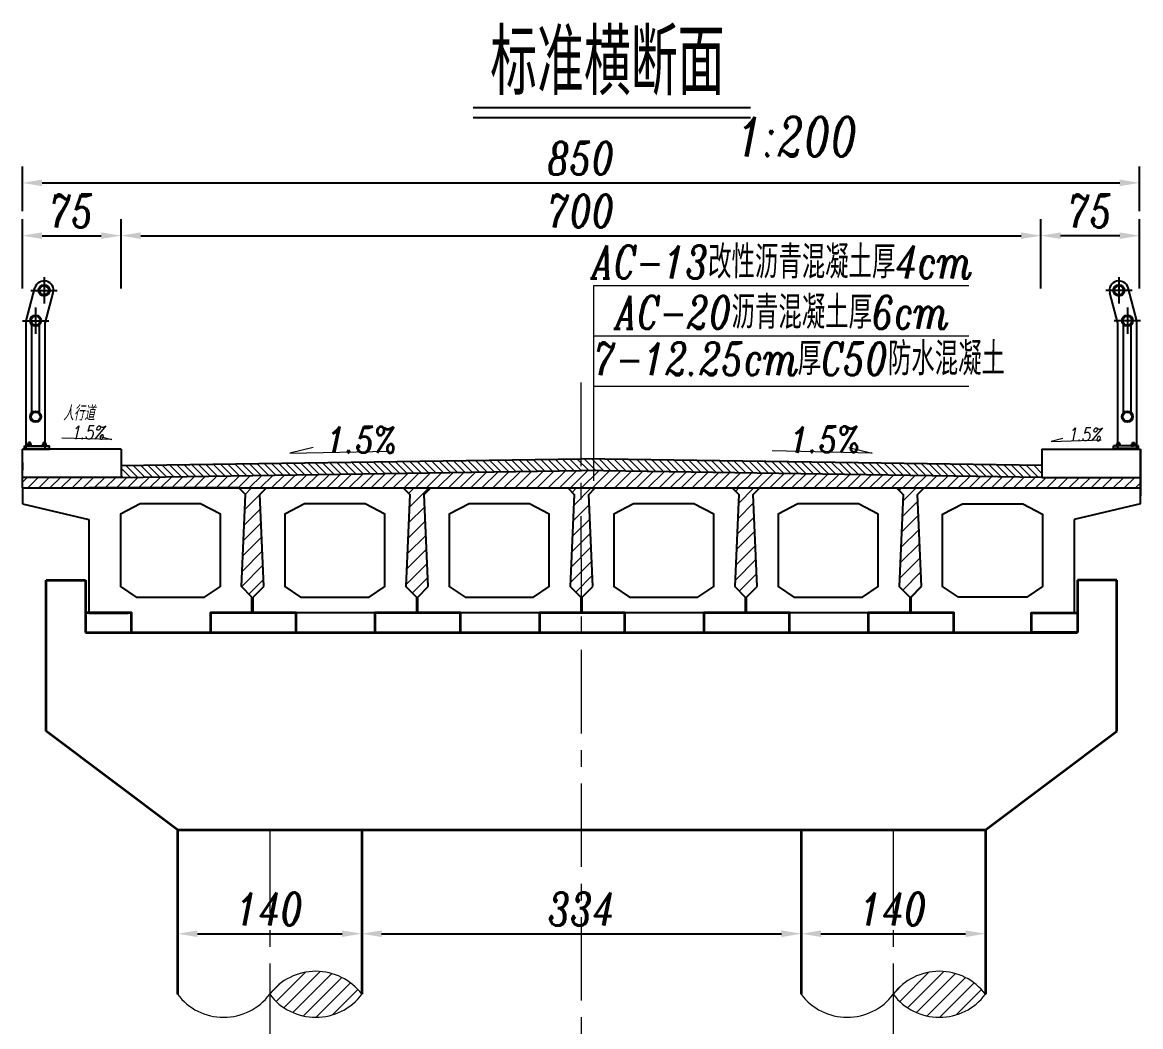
# Model space of a CAD drawing. Header units: millimetres. Extents: x -513 to 23624, y -721 to 12066.
# Drawn here: x 1951.2 to 2036.2, y -530.9 to -454.5 of the extents above; entities that cross this region are included whole.
import ezdxf
from ezdxf.enums import TextEntityAlignment as Align

# ---------------------------------------------------------------- set-up
doc = ezdxf.new("R2010")
doc.units = ezdxf.units.MM
doc.linetypes.add('CENTER', pattern=[50.8, 31.75, -6.35, 6.35, -6.35])
for name, color, linetype in [('C35', 1, 'Continuous'), ('图框', 7, 'Continuous'), ('桥型', 1, 'Continuous')]:
    doc.layers.add(name, color=color, linetype=linetype)
for name, color, linetype, lineweight in [('Dim', 7, 'Continuous', 18), ('填充', 4, 'Continuous', 15), ('标注', 3, 'Continuous', 15), ('结构轮廓', 1, 'Continuous', 35), ('轴线', 2, 'CENTER', 15), ('钢筋', 1, 'Continuous', 35)]:
    doc.layers.add(name, color=color, linetype=linetype, lineweight=lineweight)
doc.styles.add('HH', font='italc1.shx', dxfattribs={"width": 0.75, "oblique": 0.75, "height": 5, "bigfont": 'fsdb.shx'})
doc.styles.get("Standard").update_dxf_attribs({"font": 'italc1.shx', "width": 0.75, "bigfont": 'fsdb.shx'})
doc.styles.add('xdb', font='italc1.shx', dxfattribs={"width": 0.75, "bigfont": 'fsdb.shx'})
doc.dimstyles.new('ISO-25', dxfattribs={"dimtxt": 2.5, "dimasz": 2.5, "dimexe": 1.25, "dimexo": 0.625, "dimtad": 1, "dimdsep": 46, "dimtxsty": 'Standard', "dimcen": 2.5, "dimadec": 0, "dimazin": 0, "dimtfac": 1, "dimtmove": 0, "dimatfit": 3, "dimfxl": 0, "dimarcsym": 0})

# ---------------------------------------------------------------- blocks, each defined once
blk = doc.blocks.new('*D53')
at = {"color": 0, "linetype": 'Continuous', "lineweight": -2, "transparency": 16777216}
for p, q in [((1951.218, -474.734), (1951.218, -469.457)), ((1958.718, -474.734), (1958.718, -469.457)), ((1952.718, -470.707), (1957.218, -470.707))]:
    blk.add_line(p, q, dxfattribs=at)
at = {"color": 0, "linetype": 'Continuous', "transparency": 16777216}
for points in [[(1952.718, -470.457), (1952.718, -470.957), (1951.218, -470.707)], [(1957.218, -470.457), (1957.218, -470.957), (1958.718, -470.707)]]:
    blk.add_solid(points, dxfattribs=at)
at = {"layer": 'Defpoints', "color": 0, "linetype": 'Continuous', "transparency": 16777216}
for p in [(1958.718, -470.707), (1951.218, -475.359), (1958.718, -475.359)]:
    blk.add_point(p, dxfattribs=at)
at = {"color": 0, "linetype": 'Continuous', "transparency": 16777216, "insert": (1954.968, -468.832), "char_height": 2.5, "attachment_point": 5}
blk.add_mtext('75', dxfattribs=at)
blk = doc.blocks.new('*D54')
at = {"color": 0, "linetype": 'Continuous', "lineweight": -2, "transparency": 16777216}
for p, q in [((2028.632, -474.734), (2028.632, -469.457)), ((2036.132, -474.734), (2036.132, -469.457)), ((2034.632, -470.707), (2030.132, -470.707))]:
    blk.add_line(p, q, dxfattribs=at)
at = {"color": 0, "linetype": 'Continuous', "transparency": 16777216}
for points in [[(2030.132, -470.457), (2030.132, -470.957), (2028.632, -470.707)], [(2034.632, -470.457), (2034.632, -470.957), (2036.132, -470.707)]]:
    blk.add_solid(points, dxfattribs=at)
at = {"layer": 'Defpoints', "color": 0, "linetype": 'Continuous', "transparency": 16777216}
for p in [(2028.632, -470.707), (2028.632, -475.359), (2036.132, -475.359)]:
    blk.add_point(p, dxfattribs=at)
at = {"color": 0, "linetype": 'Continuous', "transparency": 16777216, "insert": (2032.382, -468.832), "char_height": 2.5, "attachment_point": 5}
blk.add_mtext('75', dxfattribs=at)
blk = doc.blocks.new('*D55')
at = {"color": 0, "linetype": 'Continuous', "lineweight": -2, "transparency": 16777216}
for p, q in [((1958.718, -474.734), (1958.718, -469.457)), ((2028.632, -474.734), (2028.632, -469.457)), ((1960.218, -470.707), (2027.132, -470.707))]:
    blk.add_line(p, q, dxfattribs=at)
at = {"color": 0, "linetype": 'Continuous', "transparency": 16777216}
for points in [[(1960.218, -470.457), (1960.218, -470.957), (1958.718, -470.707)], [(2027.132, -470.457), (2027.132, -470.957), (2028.632, -470.707)]]:
    blk.add_solid(points, dxfattribs=at)
at = {"layer": 'Defpoints', "color": 0, "linetype": 'Continuous', "transparency": 16777216}
for p in [(2028.632, -470.707), (1958.718, -475.359), (2028.632, -475.359)]:
    blk.add_point(p, dxfattribs=at)
at = {"color": 0, "linetype": 'Continuous', "transparency": 16777216, "insert": (1993.675, -468.832), "char_height": 2.5, "attachment_point": 5}
blk.add_mtext('700', dxfattribs=at)
blk = doc.blocks.new('*D56')
at = {"color": 0, "linetype": 'Continuous', "lineweight": -2, "transparency": 16777216}
for p, q in [((1951.218, -468.832), (1951.218, -465.442)), ((2036.132, -468.832), (2036.132, -465.442)), ((1952.718, -466.692), (2034.632, -466.692))]:
    blk.add_line(p, q, dxfattribs=at)
at = {"color": 0, "linetype": 'Continuous', "transparency": 16777216}
for points in [[(1952.718, -466.442), (1952.718, -466.942), (1951.218, -466.692)], [(2034.632, -466.442), (2034.632, -466.942), (2036.132, -466.692)]]:
    blk.add_solid(points, dxfattribs=at)
at = {"layer": 'Defpoints', "color": 0, "linetype": 'Continuous', "transparency": 16777216}
for p in [(2036.132, -466.692), (1951.218, -469.457), (2036.132, -469.457)]:
    blk.add_point(p, dxfattribs=at)
at = {"color": 0, "linetype": 'Continuous', "transparency": 16777216, "insert": (1993.675, -464.817), "char_height": 2.5, "attachment_point": 5}
blk.add_mtext('850', dxfattribs=at)
blk = doc.blocks.new('*D84')
at = {"color": 0, "linetype": 'Continuous', "lineweight": -2, "transparency": 16777216}
for p, q in [((1963.018, -522.767), (1963.018, -525.036)), ((1977.018, -522.767), (1977.018, -525.036)), ((1964.518, -523.786), (1975.518, -523.786))]:
    blk.add_line(p, q, dxfattribs=at)
at = {"color": 0, "linetype": 'Continuous', "transparency": 16777216}
for points in [[(1964.518, -523.536), (1964.518, -524.036), (1963.018, -523.786)], [(1975.518, -523.536), (1975.518, -524.036), (1977.018, -523.786)]]:
    blk.add_solid(points, dxfattribs=at)
at = {"layer": 'Defpoints', "color": 0, "linetype": 'Continuous', "transparency": 16777216}
for p in [(1963.018, -522.142), (1977.018, -522.142), (1977.018, -523.786)]:
    blk.add_point(p, dxfattribs=at)
at = {"color": 0, "linetype": 'Continuous', "transparency": 16777216, "insert": (1970.018, -521.911), "char_height": 2.5, "attachment_point": 5}
blk.add_mtext('140', dxfattribs=at)
blk = doc.blocks.new('*D85')
at = {"color": 0, "linetype": 'Continuous', "lineweight": -2, "transparency": 16777216}
for p, q in [((2010.418, -522.767), (2010.418, -525.036)), ((2024.418, -522.767), (2024.418, -525.036)), ((2011.918, -523.786), (2022.918, -523.786))]:
    blk.add_line(p, q, dxfattribs=at)
at = {"color": 0, "linetype": 'Continuous', "transparency": 16777216}
for points in [[(2011.918, -523.536), (2011.918, -524.036), (2010.418, -523.786)], [(2022.918, -523.536), (2022.918, -524.036), (2024.418, -523.786)]]:
    blk.add_solid(points, dxfattribs=at)
at = {"layer": 'Defpoints', "color": 0, "linetype": 'Continuous', "transparency": 16777216}
for p in [(2010.418, -522.142), (2024.418, -522.142), (2024.418, -523.786)]:
    blk.add_point(p, dxfattribs=at)
at = {"color": 0, "linetype": 'Continuous', "transparency": 16777216, "insert": (2017.418, -521.911), "char_height": 2.5, "attachment_point": 5}
blk.add_mtext('140', dxfattribs=at)
blk = doc.blocks.new('*D86')
at = {"color": 0, "linetype": 'Continuous', "lineweight": -2, "transparency": 16777216}
for p, q in [((1977.018, -522.767), (1977.018, -525.036)), ((2010.418, -522.767), (2010.418, -525.036)), ((1978.518, -523.786), (2008.918, -523.786))]:
    blk.add_line(p, q, dxfattribs=at)
at = {"color": 0, "linetype": 'Continuous', "transparency": 16777216}
for points in [[(1978.518, -523.536), (1978.518, -524.036), (1977.018, -523.786)], [(2008.918, -523.536), (2008.918, -524.036), (2010.418, -523.786)]]:
    blk.add_solid(points, dxfattribs=at)
at = {"layer": 'Defpoints', "color": 0, "linetype": 'Continuous', "transparency": 16777216}
for p in [(1977.018, -522.142), (2010.418, -522.142), (2010.418, -523.786)]:
    blk.add_point(p, dxfattribs=at)
at = {"color": 0, "linetype": 'Continuous', "transparency": 16777216, "insert": (1993.718, -521.911), "char_height": 2.5, "attachment_point": 5}
blk.add_mtext('334', dxfattribs=at)

msp = doc.modelspace()

# ---------------------------------------------------------------- hatches: boundary and pattern name
at = {"layer": 'Dim'}
h = msp.add_hatch(dxfattribs=at)
h.set_pattern_fill('ANSI31', color=256, scale=0.25, angle=90, style=0)
h.set_pattern_definition([(135, (-3493.82544, -3727.0417), (-0.280633004, -0.280633004), [])])
h.paths.add_polyline_path([(1993.71765, -487.66708), (1958.71765, -488.19208), (1958.71765, -489.09218), (1993.71765, -488.56718)])
h.paths.add_polyline_path([(2003.29637, -487.81076), (1993.71765, -487.66708), (1993.71765, -488.56718), (2003.29637, -488.71086)])
h.paths.add_polyline_path([(2028.71765, -488.19208), (2003.29637, -487.81076), (2003.29637, -488.71086), (2028.71765, -489.09218)])
h = msp.add_hatch(dxfattribs=at)
h.set_pattern_fill('ANSI31', color=256, scale=0.375, style=0)
h.set_pattern_definition([(45, (-3493.82544, -3727.0417), (-0.420949506, 0.420949506), [])])
h.paths.add_polyline_path([(1993.71765, -488.56718), (1958.71765, -489.09218), (1951.21765, -489.09218), (1951.21765, -489.89218), (1993.71765, -489.89218)])
h.paths.add_polyline_path([(2028.71765, -489.09218), (1993.71765, -488.56718), (1993.71765, -489.89218), (2036.21765, -489.89218), (2036.21765, -489.09218)])
at = {"layer": 'Dim', "linetype": 'Continuous'}
h = msp.add_hatch(dxfattribs=at)
h.set_pattern_fill('ANSI31', color=256, scale=0.25, style=0)
h.set_pattern_definition([(45, (1321.94525, -603.3881), (-0.561266, 0.561266), [])])
h.paths.add_polyline_path([(1969.26765, -490.39218), (1969.76765, -489.89218), (1967.66765, -489.89218), (1968.16765, -490.39218), (1967.86765, -497.39218), (1968.66765, -498.19218), (1968.66765, -499.39218), (1968.76765, -499.39218), (1968.76765, -498.19218), (1969.56765, -497.39218)])
h.paths.add_polyline_path([(1981.76765, -490.39218), (1982.26765, -489.89218), (1980.16765, -489.89218), (1980.66765, -490.39218), (1980.36765, -497.39218), (1981.16765, -498.19218), (1981.16765, -499.39218), (1981.26765, -499.39218), (1981.26765, -498.19218), (1982.06765, -497.39218)])
h.paths.add_polyline_path([(1994.26765, -490.39218), (1994.76765, -489.89218), (1993.71765, -489.89218), (1993.71765, -499.39218), (1993.76765, -499.39218), (1993.76765, -498.19218), (1994.56765, -497.39218)])
h.paths.add_polyline_path([(1993.71765, -489.89218), (1992.66765, -489.89218), (1993.16765, -490.39218), (1992.86765, -497.39218), (1993.66765, -498.19218), (1993.66765, -499.39218), (1993.71765, -499.39218)])
h.paths.add_polyline_path([(2006.76765, -490.39218), (2007.26765, -489.89218), (2005.16765, -489.89218), (2005.66765, -490.39218), (2005.36765, -497.39218), (2006.16765, -498.19218), (2006.16765, -499.39218), (2006.26765, -499.39218), (2006.26765, -498.19218), (2007.06765, -497.39218)])
h.paths.add_polyline_path([(2019.26765, -490.39218), (2019.76765, -489.89218), (2017.66765, -489.89218), (2018.16765, -490.39218), (2017.86765, -497.39218), (2018.66765, -498.19218), (2018.66765, -499.39218), (2018.76765, -499.39218), (2018.76765, -498.19218), (2019.56765, -497.39218)])
at = {"layer": '填充'}
h = msp.add_hatch(dxfattribs=at)
h.set_pattern_fill('ANSI31', color=256, scale=0.23622, style=0)
h.set_pattern_definition([(45, (1887.3147, -672.5872), (-0.53033, 0.53033), [])])
edge = h.paths.add_edge_path()
edge.add_arc((1973.51765, -525.76718), 4.375, -143.130102, -36.869898)
edge.add_arc((1973.51765, -531.01718), 4.375, 36.869898, 143.130102)
h = msp.add_hatch(dxfattribs=at)
h.set_pattern_fill('ANSI31', color=256, scale=0.23622, style=0)
h.set_pattern_definition([(45, (1934.7147, -672.5872), (-0.53033, 0.53033), [])])
edge = h.paths.add_edge_path()
edge.add_arc((2020.91765, -525.76718), 4.375, -143.130102, -36.869898)
edge.add_arc((2020.91765, -531.01718), 4.375, 36.869898, 143.130102)

# ---------------------------------------------------------------- linework, layer by layer
at = {"color": 7, "linetype": 'Continuous'}
msp.add_line((1985.47417, -461.70914), (2006.56856, -461.70914), dxfattribs=at)
msp.add_line((1951.21765, -487.94261), (1951.21765, -486.94261))
at = {"layer": 'C35'}
for p, q in [((1952.86865, -473.86469), (1952.86865, -475.87109)), ((2034.56666, -473.86469), (2034.56666, -475.87109)), ((1951.50589, -477.17189), (1952.17318, -474.68154)), ((1951.86545, -474.86789), (1953.87185, -474.86789)), ((1952.94589, -477.36147), (1953.56411, -475.05424)), ((2035.56986, -474.86789), (2033.56346, -474.86789)), ((2034.48942, -477.36147), (2033.8712, -475.05424)), ((2035.92942, -477.17189), (2035.26213, -474.68154)), ((1952.22589, -476.16869), (1952.22589, -478.17509)), ((2035.20942, -476.16869), (2035.20942, -478.17509)), ((1951.22269, -477.17189), (1953.22909, -477.17189)), ((1951.50589, -486.88709), (1951.50589, -477.17189)), ((1951.93789, -484.15236), (1951.93789, -477.48741)), ((1952.51389, -484.15236), (1952.51389, -477.48741)), ((1952.94589, -486.88709), (1952.94589, -477.36147)), ((2036.21262, -477.17189), (2034.20622, -477.17189)), ((2034.48942, -486.88709), (2034.48942, -477.36147)), ((2034.92142, -484.15236), (2034.92142, -477.48741)), ((2035.49742, -484.15236), (2035.49742, -477.48741)), ((2035.92942, -486.88709), (2035.92942, -477.17189)), ((1958.71765, -486.94261), (1951.21765, -486.94261)), ((1951.21765, -489.89218), (1951.21765, -486.94261)), ((1951.32646, -486.94261), (1953.28965, -486.94261)), ((1953.266, -486.94261), (1951.32646, -486.94261)), ((1951.32646, -486.94261), (1953.266, -486.94261)), ((1951.36965, -486.69301), (1953.28965, -486.69301)), ((1951.36965, -486.94261), (1951.36965, -486.69301)), ((1951.36965, -486.88501), (1953.28965, -486.88501)), ((1951.56165, -486.66421), (1951.56165, -486.69301)), ((1951.75365, -486.66421), (1951.56165, -486.66421)), ((1951.56165, -486.69301), (1951.75365, -486.69301)), ((1951.6203, -486.94261), (1953.039, -486.94261)), ((1951.62525, -486.65426), (1951.62525, -486.53207)), ((1951.65735, -486.52213), (1951.84995, -486.52213)), ((1951.65735, -486.66421), (1951.84995, -486.66421)), ((1951.67685, -486.52213), (1951.67685, -486.42421)), ((1951.83045, -486.42421), (1951.67685, -486.42421)), ((1951.68945, -486.65426), (1951.68945, -486.53207)), ((1951.69221, -486.52213), (1951.69221, -486.42421)), ((1951.75365, -486.66421), (1951.94565, -486.66421)), ((1951.75365, -486.69301), (1952.90565, -486.69301)), ((1951.94565, -486.69301), (1951.75365, -486.69301)), ((1951.81509, -486.52213), (1951.81509, -486.42421)), ((1951.81785, -486.65426), (1951.81785, -486.53207)), ((1951.83045, -486.52213), (1951.83045, -486.42421)), ((1951.88205, -486.65426), (1951.88205, -486.53207)), ((1951.94565, -486.66421), (1951.94565, -486.69301)), ((1952.90565, -486.66421), (1952.71365, -486.66421)), ((1952.71365, -486.66421), (1952.71365, -486.69301)), ((1952.71365, -486.69301), (1952.90565, -486.69301)), ((1952.77725, -486.65426), (1952.77725, -486.53207)), ((1952.80935, -486.52213), (1953.00195, -486.52213)), ((1952.80935, -486.66421), (1953.00195, -486.66421)), ((1952.82885, -486.52213), (1952.82885, -486.42421)), ((1952.98245, -486.42421), (1952.82885, -486.42421)), ((1952.84145, -486.65426), (1952.84145, -486.53207)), ((1952.84421, -486.52213), (1952.84421, -486.42421)), ((1952.90565, -486.66421), (1953.09765, -486.66421)), ((1953.09765, -486.69301), (1952.90565, -486.69301)), ((1952.96709, -486.52213), (1952.96709, -486.42421)), ((1952.96985, -486.65426), (1952.96985, -486.53207)), ((1952.98245, -486.52213), (1952.98245, -486.42421)), ((1953.03405, -486.65426), (1953.03405, -486.53207)), ((1953.09765, -486.66421), (1953.09765, -486.69301)), ((1953.28965, -486.94261), (1953.28965, -486.69301)), ((1958.71765, -486.94261), (1958.71765, -489.09218)), ((2028.71765, -486.94261), (2036.21765, -486.94261)), ((2028.71765, -486.94261), (2036.21765, -486.94261)), ((2028.71765, -486.94261), (2028.71765, -489.09218)), ((2036.06566, -486.69301), (2034.14566, -486.69301)), ((2034.14566, -486.94261), (2034.14566, -486.69301)), ((2036.06566, -486.88501), (2034.14566, -486.88501)), ((2036.10885, -486.94261), (2034.14566, -486.94261)), ((2034.16931, -486.94261), (2036.10885, -486.94261)), ((2036.10885, -486.94261), (2034.16931, -486.94261)), ((2034.52966, -486.66421), (2034.33766, -486.66421)), ((2034.33766, -486.66421), (2034.33766, -486.69301)), ((2034.33766, -486.69301), (2034.52966, -486.69301)), ((2035.81501, -486.94261), (2034.39631, -486.94261)), ((2034.40126, -486.65426), (2034.40126, -486.53207)), ((2034.62596, -486.52213), (2034.43336, -486.52213)), ((2034.62596, -486.66421), (2034.43336, -486.66421)), ((2034.45286, -486.52213), (2034.45286, -486.42421)), ((2034.45286, -486.42421), (2034.60646, -486.42421)), ((2034.46546, -486.65426), (2034.46546, -486.53207)), ((2034.46822, -486.52213), (2034.46822, -486.42421)), ((2034.52966, -486.66421), (2034.72166, -486.66421)), ((2034.72166, -486.69301), (2034.52966, -486.69301)), ((2035.68166, -486.69301), (2034.52966, -486.69301)), ((2034.5911, -486.52213), (2034.5911, -486.42421)), ((2034.59386, -486.65426), (2034.59386, -486.53207)), ((2034.60646, -486.52213), (2034.60646, -486.42421)), ((2034.65806, -486.65426), (2034.65806, -486.53207)), ((2034.72166, -486.66421), (2034.72166, -486.69301)), ((2035.48966, -486.66421), (2035.48966, -486.69301)), ((2035.68166, -486.66421), (2035.48966, -486.66421)), ((2035.48966, -486.69301), (2035.68166, -486.69301)), ((2035.55326, -486.65426), (2035.55326, -486.53207)), ((2035.77796, -486.52213), (2035.58536, -486.52213)), ((2035.77796, -486.66421), (2035.58536, -486.66421)), ((2035.60486, -486.52213), (2035.60486, -486.42421)), ((2035.60486, -486.42421), (2035.75846, -486.42421)), ((2035.61746, -486.65426), (2035.61746, -486.53207)), ((2035.62022, -486.52213), (2035.62022, -486.42421)), ((2035.68166, -486.66421), (2035.87366, -486.66421)), ((2035.87366, -486.69301), (2035.68166, -486.69301)), ((2035.7431, -486.52213), (2035.7431, -486.42421)), ((2035.74586, -486.65426), (2035.74586, -486.53207)), ((2035.75846, -486.52213), (2035.75846, -486.42421)), ((2035.81006, -486.65426), (2035.81006, -486.53207)), ((2035.87366, -486.66421), (2035.87366, -486.69301)), ((2036.06566, -486.94261), (2036.06566, -486.69301)), ((2036.21765, -486.94261), (2036.21765, -490.49218)), ((2036.21765, -487.94261), (2036.21765, -486.94261)), ((2036.21765, -491.09218), (2036.21765, -486.94261)), ((1958.70416, -488.19228), (1993.70416, -487.66728)), ((2028.73115, -488.19228), (1993.73115, -487.66728)), ((1951.21765, -487.94261), (1951.21765, -488.54261)), ((1958.71765, -489.09218), (1993.71765, -488.56718)), ((2028.71765, -489.09218), (1993.71765, -488.56718)), ((2036.21765, -487.94261), (2036.21765, -488.54261)), ((1958.71765, -489.09218), (1951.21765, -489.09218)), ((2028.71765, -489.09218), (2036.21765, -489.09218)), ((1951.21765, -489.89218), (2036.21765, -489.89218)), ((1951.21765, -489.89218), (1951.21765, -491.09218)), ((1967.66765, -489.89218), (1956.26765, -489.89218)), ((1968.16765, -490.39218), (1967.66765, -489.89218)), ((1967.86765, -497.39218), (1968.16765, -490.39218)), ((2019.26765, -490.39218), (2019.76765, -489.89218)), ((2019.56765, -497.39218), (2019.26765, -490.39218)), ((2036.21765, -489.89218), (2036.21765, -490.49218)), ((1951.21765, -491.09218), (1956.26765, -492.29218)), ((2036.21765, -491.09218), (2031.16765, -492.29218)), ((1956.26765, -492.29218), (1956.26765, -499.39218)), ((1956.26765, -492.29218), (1956.26765, -499.39218)), ((2031.16765, -492.29218), (2031.16765, -499.39218)), ((1968.66765, -498.19218), (1967.86765, -497.39218)), ((2018.76765, -498.19218), (2019.56765, -497.39218)), ((1968.66765, -499.39218), (1968.66765, -498.19218)), ((1968.66765, -499.39218), (1968.66765, -498.19218)), ((2018.76765, -499.39218), (2018.76765, -498.19218)), ((2018.76765, -499.39218), (2018.76765, -498.19218))]:
    msp.add_line(p, q, dxfattribs=at)
for points in [[(1969.56765, -497.39218), (1969.26765, -490.39218), (1969.76765, -489.89218), (1980.16765, -489.89218), (1980.66765, -490.39218), (1980.36765, -497.39218), (1981.16765, -498.19218), (1981.16765, -499.39218), (1968.76765, -499.39218), (1968.76765, -498.19218)], [(1982.06765, -497.39218), (1981.76765, -490.39218), (1982.26765, -489.89218), (1992.66765, -489.89218), (1993.16765, -490.39218), (1992.86765, -497.39218), (1993.66765, -498.19218), (1993.66765, -499.39218), (1981.26765, -499.39218), (1981.26765, -498.19218)], [(1994.56765, -497.39218), (1994.26765, -490.39218), (1994.76765, -489.89218), (2005.16765, -489.89218), (2005.66765, -490.39218), (2005.36765, -497.39218), (2006.16765, -498.19218), (2006.16765, -499.39218), (1993.76765, -499.39218), (1993.76765, -498.19218)], [(2007.06765, -497.39218), (2006.76765, -490.39218), (2007.26765, -489.89218), (2017.66765, -489.89218), (2018.16765, -490.39218), (2017.86765, -497.39218), (2018.66765, -498.19218), (2018.66765, -499.39218), (2006.26765, -499.39218), (2006.26765, -498.19218)], [(1965.06765, -498.19218), (1966.26765, -497.39218), (1966.26765, -491.89218), (1964.76765, -491.09218), (1960.16765, -491.09218), (1958.66765, -491.89218), (1958.66765, -497.39218), (1959.86765, -498.19218)], [(1972.66765, -491.09218), (1971.16765, -491.89218), (1971.16765, -497.39218), (1972.36765, -498.19218), (1977.56765, -498.19218), (1978.76765, -497.39218), (1978.76765, -491.89218), (1977.26765, -491.09218)], [(1985.16765, -491.09218), (1983.66765, -491.89218), (1983.66765, -497.39218), (1984.86765, -498.19218), (1990.06765, -498.19218), (1991.26765, -497.39218), (1991.26765, -491.89218), (1989.76765, -491.09218)], [(1997.66765, -491.09218), (1996.16765, -491.89218), (1996.16765, -497.39218), (1997.36765, -498.19218), (2002.56765, -498.19218), (2003.76765, -497.39218), (2003.76765, -491.89218), (2002.26765, -491.09218)], [(2010.16765, -491.09218), (2008.66765, -491.89218), (2008.66765, -497.39218), (2009.86765, -498.19218), (2015.06765, -498.19218), (2016.26765, -497.39218), (2016.26765, -491.89218), (2014.76765, -491.09218)], [(2022.36765, -498.19218), (2021.16765, -497.39218), (2021.16765, -491.89218), (2022.66765, -491.09218), (2027.26765, -491.09218), (2028.76765, -491.89218), (2028.76765, -497.39218), (2027.56765, -498.19218)], [(2022.36765, -498.19218), (2021.16765, -497.39218), (2021.16765, -491.89218), (2022.66765, -491.09218), (2027.26765, -491.09218), (2028.76765, -491.89218), (2028.76765, -497.39218), (2027.56765, -498.19218)]]:
    msp.add_lwpolyline(points, close=True, dxfattribs=at)
for centre, radius in [((1952.86865, -474.86789), 0.4272), ((1952.86865, -474.86789), 0.3936), ((1952.86865, -474.86789), 0.384), ((1952.86865, -474.86789), 0.3504), ((2034.56666, -474.86789), 0.4272), ((2034.56666, -474.86789), 0.3936), ((2034.56666, -474.86789), 0.384), ((2034.56666, -474.86789), 0.3504), ((1952.22589, -477.17189), 0.4272), ((1952.22589, -477.17189), 0.3936), ((1952.22589, -477.17189), 0.384), ((1952.22589, -477.17189), 0.3504), ((2035.20942, -477.17189), 0.4272), ((2035.20942, -477.17189), 0.3936), ((2035.20942, -477.17189), 0.384), ((2035.20942, -477.17189), 0.3504), ((1952.22589, -484.46789), 0.4272), ((1952.22589, -484.46789), 0.3936), ((1952.22589, -484.46789), 0.384), ((1952.22589, -484.46789), 0.3504), ((2035.20942, -484.46789), 0.4272), ((2035.20942, -484.46789), 0.3936), ((2035.20942, -484.46789), 0.384), ((2035.20942, -484.46789), 0.3504)]:
    msp.add_circle(centre, radius, dxfattribs=at)
for centre, radius, start, end in [((1952.86865, -474.86789), 0.72, 345, 165), ((2034.56666, -474.86789), 0.72, 15, 195), ((1951.65735, -486.5789), 0.05678, 55.5707154, 124.4292846), ((1951.65735, -486.60743), 0.05678, 235.5707154, 304.4292846), ((1951.75365, -486.73431), 0.21218, 72.3879466, 107.6120534), ((1951.75365, -486.45203), 0.21218, 252.3879466, 287.6120534), ((1951.84995, -486.5789), 0.05678, 55.5707154, 124.4292846), ((1951.84995, -486.60743), 0.05678, 235.5707154, 304.4292846), ((1952.80935, -486.5789), 0.05678, 55.5707154, 124.4292846), ((1952.80935, -486.60743), 0.05678, 235.5707154, 304.4292846), ((1952.90565, -486.73431), 0.21218, 72.3879466, 107.6120534), ((1952.90565, -486.45203), 0.21218, 252.3879466, 287.6120534), ((1953.00195, -486.5789), 0.05678, 55.5707154, 124.4292846), ((1953.00195, -486.60743), 0.05678, 235.5707154, 304.4292846), ((2034.43336, -486.5789), 0.05678, 55.5707154, 124.4292846), ((2034.43336, -486.60743), 0.05678, 235.5707154, 304.4292846), ((2034.52966, -486.73431), 0.21218, 72.3879466, 107.6120534), ((2034.52966, -486.45203), 0.21218, 252.3879466, 287.6120534), ((2034.62596, -486.5789), 0.05678, 55.5707154, 124.4292846), ((2034.62596, -486.60743), 0.05678, 235.5707154, 304.4292846), ((2035.58536, -486.5789), 0.05678, 55.5707154, 124.4292846), ((2035.58536, -486.60743), 0.05678, 235.5707154, 304.4292846), ((2035.68166, -486.73431), 0.21218, 72.3879466, 107.6120534), ((2035.68166, -486.45203), 0.21218, 252.3879466, 287.6120534), ((2035.77796, -486.5789), 0.05678, 55.5707154, 124.4292846), ((2035.77796, -486.60743), 0.05678, 235.5707154, 304.4292846)]:
    msp.add_arc(centre, radius, start, end, dxfattribs=at)
for p in [(1953.26585, -486.93793), (1953.26585, -486.93793), (1953.26585, -486.93793), (1953.26585, -486.93793), (2034.16946, -486.93793), (2034.16946, -486.93793), (2034.16946, -486.93793), (2034.16946, -486.93793)]:
    msp.add_point(p, dxfattribs=at)
at = {"layer": 'Dim'}
for p, q in [((1994.66764, -489.33628), (1994.66764, -474.50115)), ((1994.66764, -474.50115), (2023.15838, -474.50115)), ((1994.66764, -478.32871), (2023.15838, -478.32871)), ((1994.66764, -482.15627), (2023.15838, -482.15627))]:
    msp.add_line(p, q, dxfattribs=at)
at = {"layer": '标注', "ltscale": 1.00009}
for p, q in [((1958.01259, -486.20847), (1954.22077, -486.09895)), ((1957.13262, -485.98788), (1958.01259, -486.20847)), ((2030.30268, -486.13032), (2029.42272, -486.35092)), ((1973.3114, -486.8252), (1971.54897, -487.25634)), ((2014.04146, -486.81294), (2015.80415, -487.24301)), ((2029.42272, -486.35092), (2033.21453, -486.2414)), ((1971.54897, -487.25634), (1979.13373, -487.08059)), ((2015.80415, -487.24301), (2008.21928, -487.07184))]:
    msp.add_line(p, q, dxfattribs=at)
at = {"layer": '标注'}
for centre, start, end in [((1973.51765, -531.01718), 36.8698973, 143.130102), ((2020.91765, -531.01718), 36.8698973, 143.130102), ((1966.51765, -525.76718), 216.869898, 323.130102), ((1973.51765, -525.76718), 216.869898, 323.130102), ((2013.91765, -525.76718), 216.8698973, 323.130102), ((2020.91765, -525.76718), 216.869898, 323.130102)]:
    msp.add_arc(centre, 4.375, start, end, dxfattribs=at)
at = {"layer": '桥型'}
msp.add_line((1985.47417, -460.96763), (2006.56856, -460.96763), dxfattribs=at)
at = {"layer": '结构轮廓'}
for p, q in [((1956.27265, -499.39218), (1959.26265, -499.39218)), ((1953.01765, -508.39218), (1953.01765, -500.89218)), ((1956.01765, -500.89218), (1993.71765, -500.89218)), ((1993.71765, -500.89218), (2031.41765, -500.89218)), ((2034.41765, -508.39218), (2034.41765, -500.89218)), ((1963.01765, -515.89218), (1953.01765, -508.39218)), ((2024.41765, -515.89218), (2034.41765, -508.39218)), ((1963.01765, -515.89218), (2024.41765, -515.89218)), ((1963.01765, -515.89218), (1963.01765, -528.39218)), ((1977.01765, -515.89218), (1977.01765, -528.39218)), ((2010.41765, -515.89218), (2010.41765, -528.39218)), ((2024.41765, -515.89218), (2024.41765, -528.39218))]:
    msp.add_line(p, q, dxfattribs=at)
for points in [[(1956.01765, -500.89218), (1959.51765, -500.89218), (1959.51765, -499.39218), (1956.01765, -499.39218)], [(1965.51765, -500.89218), (1972.01765, -500.89218), (1972.01765, -499.39218), (1965.51765, -499.39218)], [(1978.01765, -500.89218), (1984.51765, -500.89218), (1984.51765, -499.39218), (1978.01765, -499.39218)], [(1990.51765, -500.89218), (1997.01765, -500.89218), (1997.01765, -499.39218), (1990.51765, -499.39218)], [(2003.01765, -500.89218), (2009.51765, -500.89218), (2009.51765, -499.39218), (2003.01765, -499.39218)], [(2015.51765, -500.89218), (2022.01765, -500.89218), (2022.01765, -499.39218), (2015.51765, -499.39218)], [(2031.41765, -500.89218), (2027.91765, -500.89218), (2027.91765, -499.39218), (2031.41765, -499.39218)]]:
    msp.add_lwpolyline(points, close=True, dxfattribs=at)
at = {"layer": '轴线', "linetype": 'CENTER', "ltscale": 0.2}
for p, q in [((1993.67494, -481.88182), (1993.71238, -606.23337)), ((1970.01765, -515.89218), (1970.01765, -606.23337)), ((2017.41765, -515.89218), (2017.41765, -606.23337))]:
    msp.add_line(p, q, dxfattribs=at)
at = {"layer": '钢筋'}
for p, q in [((1953.01765, -500.89218), (1953.01765, -496.89218)), ((1953.01765, -496.89218), (1956.01765, -496.89218)), ((1956.01765, -496.89218), (1956.01765, -500.89218)), ((2034.41765, -496.89218), (2031.41765, -496.89218)), ((2031.41765, -496.89218), (2031.41765, -500.89218)), ((2034.41765, -500.89218), (2034.41765, -496.89218))]:
    msp.add_line(p, q, dxfattribs=at)

# ---------------------------------------------------------------- texts
at = {"layer": 'Dim', "style": 'HH', "oblique": 0.75, "width": 0.75}
for s, p in [('AC-13改性沥青混凝土厚4cm', (2008.96154, -472.59069)), ('AC-20沥青混凝土厚6cm', (2008.96154, -476.41825)), ('7-12.25cm厚C50防水混凝土', (2010.26883, -479.94364))]:
    msp.add_text(s, height=2.5, dxfattribs=at).set_placement(p, align=Align.MIDDLE)
msp.add_text('人行道', height=1.125, dxfattribs=at).set_placement((1954.30356, -484.76171))
at = {"layer": '图框', "linetype": 'Continuous', "style": 'xdb', "width": 0.75}
msp.add_text('标准横断面', height=5, dxfattribs=at).set_placement((1986.77898, -460.01832))
at = {"layer": '图框', "insert": (2005.54015, -461.67973), "char_height": 3, "width": 100, "attachment_point": 1, "style": 'xdb'}
msp.add_mtext('1:200', dxfattribs=at)
at = {"layer": '标注', "color": 6, "width": 0.8}
for p in [(1954.90622, -486.17277), (2030.67512, -486.31522)]:
    msp.add_text('1.5%%%', height=1, dxfattribs=at).set_placement(p)
for rotation, p in [(359.6729903, (1974.3589, -487.20098)), (0.361506, (2009.59108, -487.21082))]:
    msp.add_text('1.5%%%', height=2, rotation=rotation, dxfattribs=at).set_placement(p)

# ---------------------------------------------------------------- dimensions: what is measured, and where the dimension line sits
at = {"color": 7, "linetype": 'Continuous'}
for base, p1, p2, text, picture, middle in [((2036.13223, -466.6923), (1951.21765, -469.45714), (2036.13223, -469.45714), '850', '*D56', (1993.67494, -464.8173)), ((2028.63223, -470.70714), (1958.71765, -475.35933), (2028.63223, -475.35933), '700', '*D55', (1993.67494, -468.83214))]:
    dim = msp.add_linear_dim(base=base, p1=p1, p2=p2, text=text, dimstyle='ISO-25', override={"dimasz": 1.5, "dimdec": 0, "dimlfac": 10, "dimfxl": 0.8}, dxfattribs=at)
    dim.commit()
    dim.dimension.update_dxf_attribs({"geometry": picture, "text_midpoint": middle})
for base, p1, p2, override, picture, middle in [((1958.71765, -470.70714), (1951.21765, -475.35933), (1958.71765, -475.35933), {"dimasz": 1.5, "dimlfac": 10, "dimfxl": 0.8}, '*D53', (1954.96765, -468.83214)), ((1977.01765, -523.7865), (1963.01765, -522.14218), (1977.01765, -522.14218), {"dimasz": 1.5, "dimdec": 0, "dimlfac": 10, "dimfxl": 0.8}, '*D84', (1970.01765, -521.9115)), ((2010.41765, -523.7865), (1977.01765, -522.14218), (2010.41765, -522.14218), {"dimasz": 1.5, "dimdec": 0, "dimlfac": 10, "dimfxl": 0.8}, '*D86', (1993.71765, -521.9115)), ((2024.41765, -523.7865), (2010.41765, -522.14218), (2024.41765, -522.14218), {"dimasz": 1.5, "dimdec": 0, "dimlfac": 10, "dimfxl": 0.8}, '*D85', (2017.41765, -521.9115))]:
    dim = msp.add_linear_dim(base=base, p1=p1, p2=p2, dimstyle='ISO-25', override=override, dxfattribs=at)
    dim.commit()
    dim.dimension.update_dxf_attribs({"geometry": picture, "text_midpoint": middle})
dim = msp.add_linear_dim(base=(2028.63223, -470.70714), p1=(2036.13223, -475.35933), p2=(2028.63223, -475.35933), angle=180, dimstyle='ISO-25', override={"dimasz": 1.5, "dimlfac": 10, "dimfxl": 0.8}, dxfattribs=at)
dim.commit()
dim.dimension.update_dxf_attribs({"geometry": '*D54', "text_midpoint": (2032.38223, -468.83214)})

doc.saveas('drawing.dxf')
